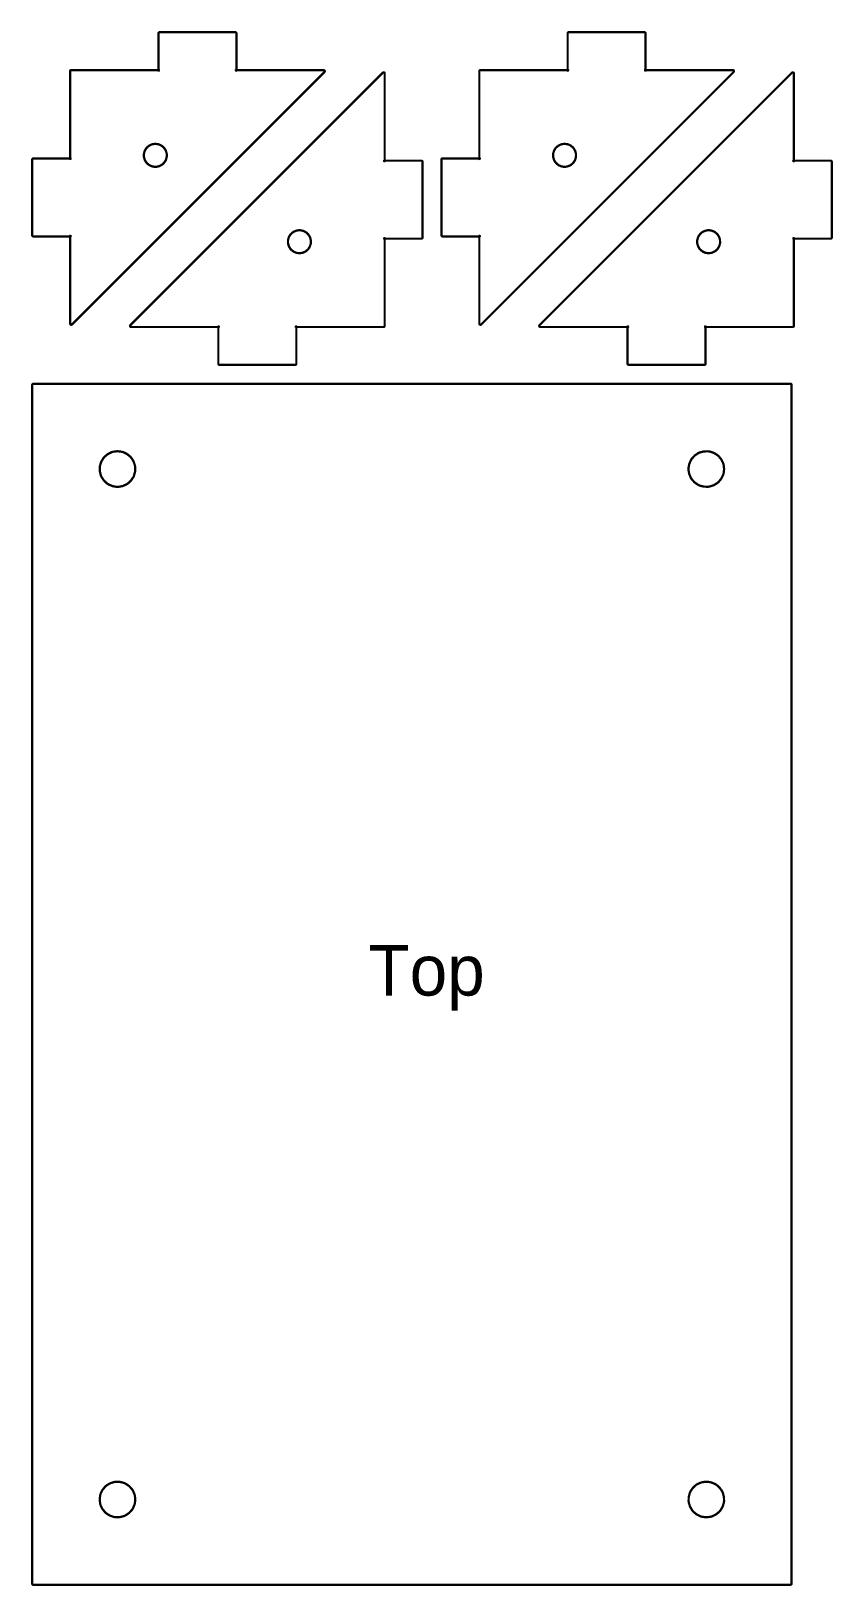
# Model space of a CAD drawing. Extents: x 10 to 179, y 10 to 317.
# Drawn here: x 9.9 to 73.5, y 193.9 to 317.2 of the extents above; entities that cross this region are included whole.
import ezdxf

# ---------------------------------------------------------------- set-up
doc = ezdxf.new("R2010")
doc.units = 0
doc.layers.get('0').update_dxf_attribs({"linetype": 'CONTINUOUS'})

msp = doc.modelspace()

# ---------------------------------------------------------------- linework, layer by layer
at = {"color": 0, "const_width": 0.18}
for points in [[(33.0895, 314.08), (26.18, 314.08), (26.1703, 314.08), (26.1414, 314.067), (26.1455, 314.047), (26.1662, 314.042), (26.18, 314.071), (26.18, 314.08), (26.18, 316.99), (26.18, 317.007), (26.1538, 317.053), (26.1056, 317.08), (26.0904, 317.08), (20.0904, 317.08), (20.0739, 317.08), (20.0256, 317.053), (19.9995, 317.007), (19.9995, 316.99), (19.9995, 314.08), (19.9995, 314.071), (20.0119, 314.042), (20.0326, 314.047), (20.0367, 314.067), (20.0077, 314.08), (19.9995, 314.08), (13.09, 314.08), (13.0735, 314.08), (13.0266, 314.053), (13.0004, 314.007), (13.0004, 313.99), (13.0004, 307.081), (13.0004, 307.072), (13.0128, 307.043), (13.0335, 307.048), (13.0376, 307.068), (13.0087, 307.081), (13.0004, 307.081), (10.09, 307.081), (10.0735, 307.081), (10.0266, 307.055), (10.0004, 307.006), (10.0004, 306.99), (10.0004, 300.99), (10.0004, 300.974), (10.0266, 300.927), (10.0735, 300.9), (10.09, 300.9), (13.0004, 300.9), (13.0087, 300.9), (13.0376, 300.914), (13.0335, 300.935), (13.0128, 300.939), (13.0004, 300.91), (13.0004, 300.9), (13.0004, 293.989), (13.0004, 293.974), (13.0266, 293.927), (13.0735, 293.9), (13.09, 293.9), (13.1051, 293.9), (13.1492, 293.922), (13.1534, 293.926), (33.1542, 313.927), (33.1584, 313.931), (33.1804, 313.976), (33.1804, 313.99), (33.1804, 314.007), (33.1529, 314.053), (33.1046, 314.08), (33.0895, 314.08)], [(65.5214, 314.08), (58.6123, 314.08), (58.6024, 314.08), (58.5735, 314.067), (58.5777, 314.047), (58.5982, 314.042), (58.6123, 314.071), (58.6123, 314.08), (58.6123, 316.99), (58.6123, 317.007), (58.5844, 317.053), (58.5364, 317.08), (58.5212, 317.08), (52.5226, 317.08), (52.506, 317.08), (52.4577, 317.053), (52.4316, 317.007), (52.4316, 316.99), (52.4316, 314.08), (52.4316, 314.071), (52.4439, 314.042), (52.4648, 314.047), (52.4686, 314.067), (52.4397, 314.08), (52.4316, 314.08), (45.5221, 314.08), (45.5055, 314.08), (45.4572, 314.053), (45.4311, 314.007), (45.4311, 313.99), (45.4311, 307.081), (45.4311, 307.072), (45.4434, 307.043), (45.4642, 307.048), (45.4685, 307.068), (45.4395, 307.081), (45.4311, 307.081), (42.5221, 307.081), (42.5055, 307.081), (42.4575, 307.055), (42.4311, 307.006), (42.4311, 306.99), (42.4311, 300.99), (42.4311, 300.974), (42.4575, 300.927), (42.5055, 300.9), (42.5221, 300.9), (45.4311, 300.9), (45.4395, 300.9), (45.4685, 300.914), (45.4642, 300.935), (45.4434, 300.939), (45.4311, 300.91), (45.4311, 300.9), (45.4311, 293.989), (45.4311, 293.974), (45.4572, 293.927), (45.5055, 293.9), (45.5221, 293.9), (45.5373, 293.9), (45.5814, 293.922), (45.5856, 293.926), (65.5849, 313.927), (65.5891, 313.931), (65.611, 313.976), (65.611, 313.99), (65.611, 314.007), (65.5849, 314.053), (65.5366, 314.08), (65.5214, 314.08)], [(17.8415, 293.721), (24.751, 293.721), (24.7592, 293.721), (24.7881, 293.734), (24.784, 293.755), (24.7633, 293.759), (24.751, 293.73), (24.751, 293.721), (24.751, 290.81), (24.751, 290.795), (24.7771, 290.747), (24.8254, 290.721), (24.8419, 290.721), (30.8419, 290.721), (30.8571, 290.721), (30.9053, 290.747), (30.9315, 290.795), (30.9315, 290.81), (30.9315, 293.721), (30.9315, 293.73), (30.9177, 293.759), (30.897, 293.755), (30.8929, 293.734), (30.9218, 293.721), (30.9315, 293.721), (37.8425, 293.721), (37.8576, 293.721), (37.9056, 293.747), (37.9317, 293.795), (37.9317, 293.81), (37.9317, 300.72), (37.9317, 300.729), (37.918, 300.758), (37.8975, 300.754), (37.8933, 300.734), (37.9222, 300.72), (37.9317, 300.72), (40.8421, 300.72), (40.8573, 300.72), (40.9056, 300.747), (40.9317, 300.795), (40.9317, 300.81), (40.9317, 306.81), (40.9317, 306.827), (40.9056, 306.874), (40.8573, 306.9), (40.8421, 306.9), (37.9317, 306.9), (37.9222, 306.9), (37.8933, 306.888), (37.8975, 306.867), (37.918, 306.863), (37.9317, 306.892), (37.9317, 306.9), (37.9317, 313.81), (37.9317, 313.826), (37.9056, 313.875), (37.8576, 313.901), (37.8425, 313.901), (37.8259, 313.901), (37.7832, 313.878), (37.779, 313.875), (17.7781, 293.873), (17.7739, 293.87), (17.7519, 293.825), (17.7519, 293.81), (17.7519, 293.795), (17.7781, 293.747), (17.8249, 293.721), (17.8415, 293.721)], [(50.2737, 293.721), (57.1832, 293.721), (57.1913, 293.721), (57.2202, 293.734), (57.2163, 293.755), (57.1955, 293.759), (57.1832, 293.73), (57.1832, 293.721), (57.1832, 290.81), (57.1832, 290.795), (57.2093, 290.747), (57.2576, 290.721), (57.2742, 290.721), (63.2739, 290.721), (63.289, 290.721), (63.3374, 290.747), (63.3635, 290.795), (63.3635, 290.81), (63.3635, 293.721), (63.3635, 293.73), (63.3497, 293.759), (63.3293, 293.755), (63.325, 293.734), (63.3539, 293.721), (63.3635, 293.721), (70.273, 293.721), (70.2882, 293.721), (70.3365, 293.747), (70.364, 293.795), (70.364, 293.81), (70.364, 300.72), (70.364, 300.729), (70.3502, 300.758), (70.3294, 300.754), (70.3255, 300.734), (70.3545, 300.72), (70.364, 300.72), (73.273, 300.72), (73.2882, 300.72), (73.3365, 300.747), (73.364, 300.795), (73.364, 300.81), (73.364, 306.81), (73.364, 306.827), (73.3365, 306.874), (73.2882, 306.9), (73.273, 306.9), (70.364, 306.9), (70.3545, 306.9), (70.3255, 306.888), (70.3294, 306.867), (70.3502, 306.863), (70.364, 306.892), (70.364, 306.9), (70.364, 313.81), (70.364, 313.826), (70.3365, 313.875), (70.2882, 313.901), (70.273, 313.901), (70.2564, 313.901), (70.2137, 313.878), (70.2098, 313.875), (50.2102, 293.873), (50.2049, 293.87), (50.184, 293.825), (50.184, 293.81), (50.184, 293.795), (50.2102, 293.747), (50.2571, 293.721), (50.2737, 293.721)], [(10.09, 194.04), (70.0899, 194.04), (70.1051, 194.04), (70.153, 194.066), (70.1795, 194.115), (70.1795, 194.13), (70.1795, 289.13), (70.1795, 289.147), (70.153, 289.194), (70.1051, 289.22), (70.0899, 289.22), (10.09, 289.22), (10.0735, 289.22), (10.0266, 289.194), (10.0004, 289.147), (10.0004, 289.13), (10.0004, 194.13), (10.0004, 194.115), (10.0266, 194.066), (10.0735, 194.04), (10.09, 194.04)]]:
    msp.add_lwpolyline(points, close=True, dxfattribs=at)
at = {"color": 5, "const_width": 0.18}
for points in [[(19.7569, 306.414), (19.6922, 306.414), (19.4992, 306.451), (19.3008, 306.535), (19.265, 306.558), (19.2278, 306.582), (19.0679, 306.728), (18.9466, 306.907), (18.9288, 306.946), (18.9095, 306.985), (18.8543, 307.195), (18.8488, 307.41), (18.8557, 307.453), (18.8612, 307.497), (18.9288, 307.702), (19.0404, 307.887), (19.0693, 307.92), (19.0968, 307.953), (19.2636, 308.089), (19.4579, 308.185), (19.5006, 308.197), (19.5419, 308.209), (19.7556, 308.234), (19.9705, 308.209), (20.0133, 308.197), (20.0546, 308.185), (20.2475, 308.089), (20.4156, 307.953), (20.4446, 307.92), (20.4722, 307.887), (20.5838, 307.702), (20.6499, 307.497), (20.6568, 307.453), (20.6623, 307.41), (20.6568, 307.195), (20.603, 306.985), (20.5851, 306.946), (20.5659, 306.907), (20.4432, 306.728), (20.2847, 306.582), (20.2489, 306.558), (20.2117, 306.535), (20.0119, 306.451), (19.8203, 306.414), (19.7569, 306.414)], [(52.1892, 306.414), (52.1243, 306.414), (51.9314, 306.451), (51.7317, 306.535), (51.6957, 306.558), (51.6587, 306.582), (51.4999, 306.728), (51.3789, 306.907), (51.3609, 306.946), (51.3415, 306.985), (51.2865, 307.195), (51.2808, 307.41), (51.2879, 307.453), (51.2932, 307.497), (51.3595, 307.702), (51.471, 307.887), (51.4999, 307.92), (51.5278, 307.953), (51.6957, 308.089), (51.8901, 308.185), (51.9328, 308.197), (51.974, 308.209), (52.1878, 308.234), (52.4013, 308.209), (52.4439, 308.197), (52.4852, 308.185), (52.6796, 308.089), (52.8479, 307.953), (52.8768, 307.92), (52.9043, 307.887), (53.0158, 307.702), (53.0821, 307.497), (53.0888, 307.453), (53.0945, 307.41), (53.0888, 307.195), (53.0338, 306.985), (53.0158, 306.946), (52.9978, 306.907), (52.8754, 306.728), (52.7156, 306.582), (52.6796, 306.558), (52.6426, 306.535), (52.4439, 306.451), (52.2524, 306.414), (52.1892, 306.414)], [(31.1754, 301.387), (31.2388, 301.387), (31.4303, 301.351), (31.6301, 301.267), (31.6673, 301.242), (31.7032, 301.219), (31.8616, 301.074), (31.9843, 300.895), (32.0036, 300.855), (32.0215, 300.816), (32.0752, 300.607), (32.0821, 300.392), (32.0766, 300.348), (32.0697, 300.305), (32.0022, 300.1), (31.8905, 299.913), (31.863, 299.881), (31.8341, 299.849), (31.6659, 299.712), (31.473, 299.616), (31.4317, 299.604), (31.389, 299.592), (31.174, 299.568), (30.9604, 299.592), (30.919, 299.604), (30.8763, 299.616), (30.682, 299.712), (30.5153, 299.849), (30.4877, 299.881), (30.4588, 299.913), (30.3471, 300.1), (30.2796, 300.305), (30.2741, 300.348), (30.2672, 300.392), (30.2727, 300.607), (30.3279, 300.816), (30.3471, 300.855), (30.3651, 300.895), (30.4863, 301.074), (30.6462, 301.219), (30.6834, 301.242), (30.7192, 301.267), (30.9177, 301.351), (31.1106, 301.387), (31.1754, 301.387)], [(63.6076, 301.387), (63.6707, 301.387), (63.8623, 301.351), (64.0609, 301.267), (64.098, 301.242), (64.1339, 301.219), (64.2938, 301.074), (64.4165, 300.895), (64.4342, 300.855), (64.4521, 300.816), (64.5072, 300.607), (64.5128, 300.392), (64.5072, 300.348), (64.5005, 300.305), (64.4342, 300.1), (64.3227, 299.913), (64.2952, 299.881), (64.2662, 299.849), (64.098, 299.712), (63.905, 299.616), (63.8637, 299.604), (63.821, 299.592), (63.6062, 299.568), (63.391, 299.592), (63.3497, 299.604), (63.307, 299.616), (63.1141, 299.712), (62.9461, 299.849), (62.9186, 299.881), (62.8897, 299.913), (62.7793, 300.1), (62.7119, 300.305), (62.7063, 300.348), (62.6992, 300.392), (62.7048, 300.607), (62.7599, 300.816), (62.7793, 300.855), (62.7973, 300.895), (62.9186, 301.074), (63.077, 301.219), (63.1141, 301.242), (63.15, 301.267), (63.3497, 301.351), (63.5427, 301.387), (63.6076, 301.387)], [(16.7569, 281.054), (16.6563, 281.054), (16.3587, 281.112), (16.0514, 281.241), (15.9949, 281.277), (15.937, 281.314), (15.6904, 281.54), (15.5015, 281.817), (15.474, 281.878), (15.4451, 281.94), (15.361, 282.263), (15.3513, 282.598), (15.361, 282.665), (15.3706, 282.732), (15.474, 283.051), (15.6463, 283.336), (15.6917, 283.387), (15.7358, 283.438), (15.9935, 283.65), (16.2939, 283.799), (16.3587, 283.817), (16.4235, 283.836), (16.7556, 283.875), (17.089, 283.836), (17.1538, 283.817), (17.2186, 283.799), (17.519, 283.65), (17.7781, 283.438), (17.8222, 283.387), (17.8663, 283.336), (18.0385, 283.051), (18.1419, 282.732), (18.1515, 282.665), (18.1612, 282.598), (18.1515, 282.263), (18.0674, 281.94), (18.0399, 281.878), (18.011, 281.817), (17.8222, 281.54), (17.5755, 281.314), (17.519, 281.277), (17.4611, 281.241), (17.1538, 281.112), (16.8562, 281.054), (16.7569, 281.054)], [(62.013, 282.464), (62.013, 282.564), (62.0695, 282.862), (62.2004, 283.169), (62.2378, 283.226), (62.2734, 283.283), (62.4995, 283.53), (62.775, 283.719), (62.8371, 283.746), (62.8978, 283.775), (63.2217, 283.859), (63.5564, 283.869), (63.6242, 283.859), (63.6901, 283.85), (64.0084, 283.746), (64.2952, 283.574), (64.346, 283.529), (64.3971, 283.484), (64.6095, 283.227), (64.7569, 282.926), (64.776, 282.86), (64.794, 282.795), (64.8324, 282.464), (64.794, 282.131), (64.776, 282.067), (64.7569, 282.002), (64.6095, 281.701), (64.3971, 281.442), (64.346, 281.398), (64.2952, 281.354), (64.0084, 281.182), (63.6901, 281.077), (63.6242, 281.068), (63.5564, 281.058), (63.2217, 281.069), (62.8978, 281.153), (62.8371, 281.18), (62.775, 281.209), (62.4995, 281.398), (62.2734, 281.645), (62.2378, 281.701), (62.2004, 281.759), (62.0695, 282.067), (62.013, 282.364), (62.013, 282.464)], [(18.1667, 200.797), (18.1667, 200.697), (18.1088, 200.4), (17.9792, 200.092), (17.9434, 200.035), (17.9062, 199.978), (17.6789, 199.732), (17.4032, 199.543), (17.3426, 199.514), (17.2806, 199.486), (16.9568, 199.402), (16.6219, 199.391), (16.5558, 199.401), (16.4882, 199.41), (16.1699, 199.515), (15.8846, 199.687), (15.8337, 199.732), (15.7827, 199.776), (15.5704, 200.035), (15.4216, 200.335), (15.4037, 200.4), (15.3844, 200.465), (15.3458, 200.797), (15.3844, 201.129), (15.4037, 201.194), (15.4216, 201.26), (15.5704, 201.56), (15.7827, 201.818), (15.8337, 201.862), (15.8846, 201.907), (16.1699, 202.08), (16.4882, 202.183), (16.5558, 202.193), (16.6219, 202.202), (16.9568, 202.193), (17.2806, 202.109), (17.3426, 202.08), (17.4032, 202.052), (17.6789, 201.863), (17.9062, 201.617), (17.9434, 201.559), (17.9792, 201.502), (18.1088, 201.195), (18.1667, 200.897), (18.1667, 200.797)], [(63.4227, 202.207), (63.5222, 202.207), (63.821, 202.15), (64.1283, 202.02), (64.1862, 201.983), (64.2426, 201.947), (64.4895, 201.722), (64.6769, 201.444), (64.7058, 201.382), (64.7333, 201.322), (64.8187, 200.998), (64.8286, 200.663), (64.8187, 200.595), (64.8092, 200.529), (64.7058, 200.211), (64.5336, 199.924), (64.4895, 199.873), (64.444, 199.823), (64.1847, 199.612), (63.8859, 199.463), (63.821, 199.444), (63.7565, 199.426), (63.4227, 199.387), (63.0908, 199.426), (63.0259, 199.444), (62.9613, 199.463), (62.6607, 199.612), (62.4018, 199.823), (62.3577, 199.873), (62.3136, 199.924), (62.1411, 200.211), (62.0377, 200.529), (62.0282, 200.595), (62.0187, 200.663), (62.0268, 200.998), (62.1122, 201.322), (62.1411, 201.382), (62.169, 201.444), (62.3577, 201.722), (62.6029, 201.947), (62.6607, 201.983), (62.7172, 202.02), (63.0245, 202.15), (63.3222, 202.207), (63.4227, 202.207)]]:
    msp.add_lwpolyline(points, close=True, dxfattribs=at)

# ---------------------------------------------------------------- texts
at = {"color": 1}
msp.add_text('Top', height=4.0005, dxfattribs=at).set_placement((36.6441, 240.736))

doc.saveas('drawing.dxf')
